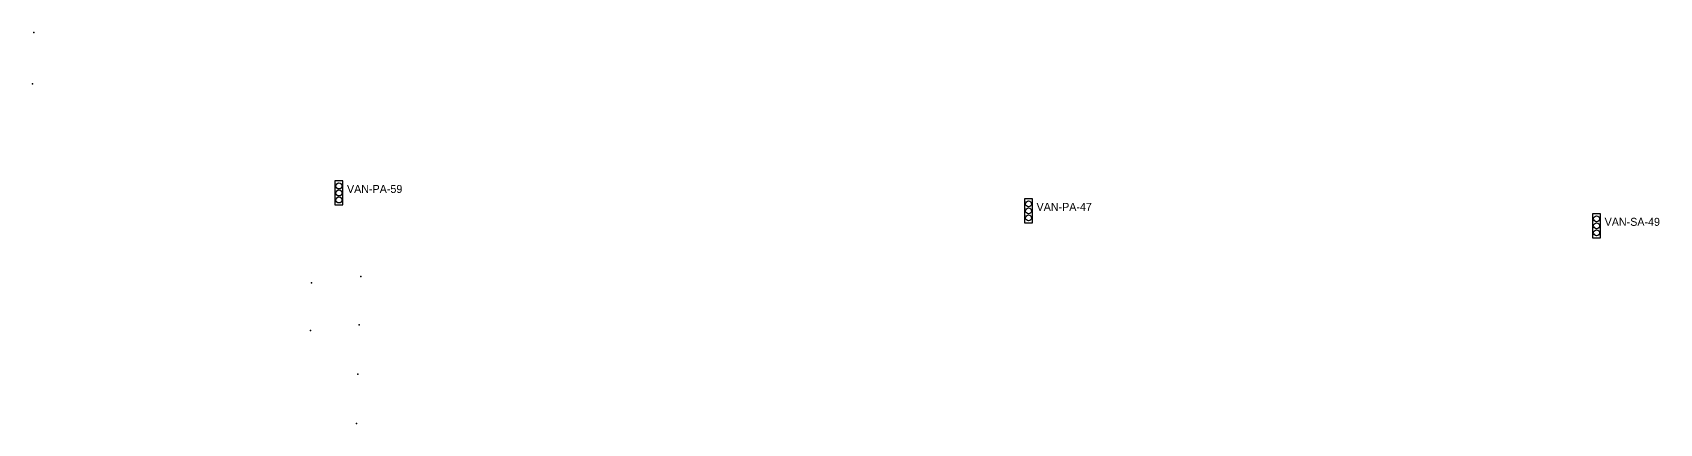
# Model space of a CAD drawing. Header units: inches. Extents: x 486474 to 494239, y 5455982 to 5460069.
# Drawn here: x 490879.7 to 491286.2, y 5456369.4 to 5456467.2 of the extents above; entities that cross this region are included whole.
import ezdxf

# ---------------------------------------------------------------- set-up
doc = ezdxf.new("R2010")
doc.units = ezdxf.units.IN
doc.header["$MEASUREMENT"] = 0
doc.layers.add('Parking Meters', color=10, linetype='Continuous')
doc.layers.add('Traffic Signals', color=10, linetype='Continuous')

msp = doc.modelspace()

# ---------------------------------------------------------------- linework, layer by layer
at = {"layer": 'Parking Meters', "color": 7}
for p in [(490880.02, 5456467.21), (490880.02, 5456467.21), (490879.68, 5456454.4), (490879.68, 5456454.4), (490961.67, 5456406.18), (490949.39, 5456404.63), (490949.39, 5456404.63), (490961.27, 5456394.12), (490961.27, 5456394.12), (490949.13, 5456392.7), (490960.99, 5456381.79), (490960.99, 5456381.79), (490960.66, 5456369.42), (490960.66, 5456369.42)]:
    msp.add_point(p, dxfattribs=at)
at = {"layer": 'Traffic Signals', "color": 1}
for points in [[(490955.25, 5456424.08), (490957.25, 5456424.08), (490957.25, 5456430.08), (490955.25, 5456430.08)], [(491127.55, 5456419.6), (491129.55, 5456419.6), (491129.55, 5456425.6), (491127.55, 5456425.6)], [(491269.5, 5456415.86), (491271.5, 5456415.86), (491271.5, 5456421.86), (491269.5, 5456421.86)]]:
    msp.add_lwpolyline(points, close=True, dxfattribs=at)
for centre in [(490956.25, 5456428.83), (490956.25, 5456427.08), (490956.25, 5456425.33), (491128.55, 5456424.35), (491128.55, 5456422.6), (491128.55, 5456420.85), (491270.5, 5456420.61), (491270.5, 5456418.86), (491270.5, 5456417.11)]:
    msp.add_circle(centre, 0.75, dxfattribs=at)

# ---------------------------------------------------------------- texts
for s, p in [('VAN-PA-59', (490958.25, 5456427.08)), ('VAN-PA-47', (491130.55, 5456422.6)), ('VAN-SA-49', (491272.5, 5456418.86))]:
    msp.add_text(s, height=2, dxfattribs=at).set_placement(p)

doc.saveas('drawing.dxf')
